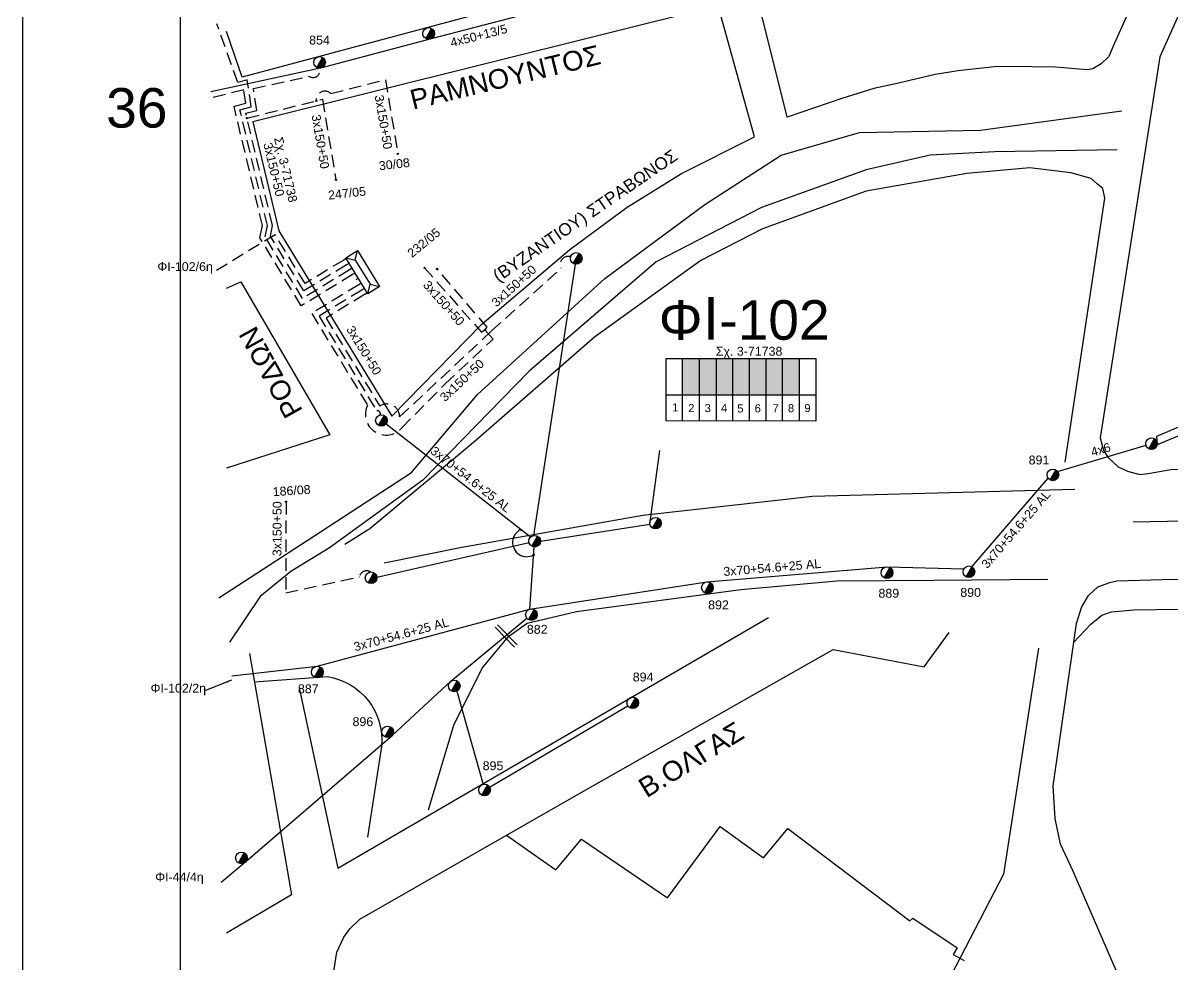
# Model space of a CAD drawing. Header units: millimetres. Extents: x 864 to 3062, y 833 to 2619.
# Drawn here: x 863.7 to 1096.5, y 1023.3 to 1213.9 of the extents above; entities that cross this region are included whole.
import ezdxf
from ezdxf.enums import TextEntityAlignment as Align

# ---------------------------------------------------------------- set-up
doc = ezdxf.new("R2010")
doc.units = ezdxf.units.MM
doc.linetypes.add('DASHED', pattern=[19.05, 12.7, -6.35])
for name, color, linetype, lineweight in [('2x6', 7, 'SYN_LINE', 30), ('3x150+50', 7, 'Continuous', 30), ('3x70+54.6+25 AL', 7, 'SYN_LINE', 30), ('4x50+13_5', 7, 'Continuous', 30), ('4x6', 7, 'SYN_LINE', 30), ('text διευθύνσεων', 250, 'Continuous', 30), ('Υπόβαθρο ΔΕΗ', 7, 'Continuous', 30)]:
    doc.layers.add(name, color=color, linetype=linetype, lineweight=lineweight)
for name, color, linetype in [('Pillar OTE', 7, 'Continuous'), ('TEXT ΚΑΛΩΔΙΩΝ', 7, 'Continuous'), ('Άγνωστα', 7, 'Continuous'), ('ΑΓΝΩΣΤΟ ΕΝΑΕΡΙΟ ΚΑΛΩΔΙΟ', 7, 'Continuous'), ('Επιγραφές - Σχήματα', 7, 'Continuous'), ('Καλώδια ΧΤ   3x150AL+50CU', 7, 'DASHED'), ('Στύλος ΦΜ', 7, 'Continuous'), ('Στύλος ΦΜ @ 1', 7, 'Continuous'), ('Συνδέσεις', 7, 'Continuous'), ('Τομή', 7, 'Continuous'), ('Υποσταθμός πόλεως', 7, 'Continuous')]:
    doc.layers.add(name, color=color, linetype=linetype)
doc.styles.add('arial', font='arial.ttf')
doc.styles.get("Standard").update_dxf_attribs({"font": 'arial.ttf'})
doc.linetypes.add('PRANES_1r', pattern='A,0.5,[137,SPECLINE.shx,S=1,R=180,X=0,Y=0],0.5', length=1)
doc.linetypes.add('SYN_LINE', pattern='A,0.5,-0.0001,["/\\/\\/\\/",Standard,S=0.1,R=0,X=0,Y=-0.05],-0.25', length=0.7501)
doc.dimstyles.new('ISO-25', dxfattribs={"dimtxt": 2.5, "dimasz": 2.5, "dimexe": 1.25, "dimexo": 0.625, "dimtad": 1, "dimtxsty": 'Standard', "dimcen": 2.5, "dimadec": 0, "dimazin": 0, "dimtfac": 1, "dimtmove": 0, "dimatfit": 3, "dimfxl": 1, "dimarcsym": 0})

# ---------------------------------------------------------------- blocks, each defined once
blk = doc.blocks.new('ΥΠΑΡΧΩΝ ΤΣΙΜΕΝΤΕΝΙΟΣ ΣΤΥΛΟΣ')
at = {"layer": 'Στύλος ΦΜ'}
blk.add_hatch(color=7, dxfattribs=at).paths.add_polyline_path([(-1.29, -2.28, 0.574793), (2.62, 0, 0.268822), (1.3, 2.27)])
at = {"layer": 'Στύλος ΦΜ', "color": 7}
blk.add_line((-1.29, -2.28), (1.3, 2.27), dxfattribs=at)
blk.add_circle((0, 0), 2.62, dxfattribs=at)
at = {"layer": 'Στύλος ΦΜ', "flags": 4}
for tag, p in [('ΑΡΙΘΜΟΣ', (-4.68, 8.05)), ('ΤΥΠΟΣ', (-4.91, 3.03))]:
    blk.add_attdef(tag, p, '', height=4, dxfattribs=at)
blk = doc.blocks.new('ΥΠΟΣΤΑΘΜΟΣ ΠΟΛΕΩΣ 8 ΑΝΑΧΩΡΗΣΕΩΝ')
at = {"layer": 'Υποσταθμός πόλεως', "linetype": 'Continuous', "ltscale": 40}
for p, q in [((-8.18, -2.82), (-8.18, -4)), ((-5.9, -2.82), (-5.9, -4)), ((-3.55, -2.82), (-3.55, -4)), ((-1.28, -2.82), (-1.28, -4)), ((1.23, -2.82), (1.23, -4)), ((3.56, -2.82), (3.56, -4)), ((6.03, -2.82), (6.03, -4)), ((8.16, -2.82), (8.16, -4))]:
    blk.add_line(p, q, dxfattribs=at)
blk.add_lwpolyline([(-8.57, 2.82), (8.57, 2.82), (8.57, -2.82), (-8.57, -2.82)], close=True, dxfattribs=at)
for points in [[(-5.75, 0), (-8.57, 2.82)], [(5.75, 0), (8.57, 2.82)], [(-8.57, -2.82), (-5.75, 0)], [(-5.75, 0), (5.75, 0)], [(8.57, -2.82), (5.75, 0)]]:
    blk.add_lwpolyline(points, dxfattribs=at)
at = {"layer": 'Υποσταθμός πόλεως', "linetype": 'SYN_LINE', "ltscale": 40, "flags": 1}
for tag, p in [('ΜΕΤΑΣΧΗΜΑΤΙΣΜΟΣ', (9.59, 1.44)), ('ΙΣΧΥΣ', (9.57, -1.35)), ('ΑΡΙΘΜΟΣ', (9.69, -4.07))]:
    blk.add_attdef(tag, p, '', height=1.8, dxfattribs=at)
blk = doc.blocks.new('_ΣΥΝΔΕΣΗ')
at = {"layer": 'Συνδέσεις', "linetype": 'SYN_LINE', "ltscale": 40}
blk.add_hatch(color=256, dxfattribs=at).paths.add_polyline_path([(0.5, -0.01, 1), (-0.5, -0.01, 1)])
at = {"layer": 'Συνδέσεις'}
blk.add_circle((0, -0.01), 0.5, dxfattribs=at)
blk = doc.blocks.new('ΤΟΜΗ')
at = {"layer": 'Τομή', "ltscale": 40}
for p, q in [((-5.68, 0), (17.06, 0)), ((-5.68, -2.77), (17.06, -2.77))]:
    blk.add_line(p, q, dxfattribs=at)

msp = doc.modelspace()

# ---------------------------------------------------------------- hatches: boundary and pattern name
at = {"layer": 'Καλώδια ΧΤ   3x150AL+50CU', "linetype": 'DASHED', "lineweight": -3, "ltscale": 0.2}
h = msp.add_hatch(color=6, dxfattribs=at)
h.dxf.hatch_style = 1
h.paths.add_polyline_path([(1000.77, 1145.94), (997.33, 1145.94), (997.33, 1138.58), (1000.77, 1138.58)])
h = msp.add_hatch(color=2, dxfattribs=at)
h.dxf.hatch_style = 1
h.paths.add_polyline_path([(1000.77, 1138.58), (1004.21, 1138.58), (1004.21, 1145.94), (1000.77, 1145.94)])
h = msp.add_hatch(color=30, dxfattribs=at)
h.dxf.hatch_style = 1
h.paths.add_polyline_path([(1007.5, 1145.94), (1004.21, 1145.94), (1004.21, 1138.58), (1007.5, 1138.57)])
h = msp.add_hatch(color=173, dxfattribs=at)
h.dxf.hatch_style = 1
h.paths.add_polyline_path([(1010.8, 1145.94), (1007.5, 1145.94), (1007.5, 1138.57), (1010.8, 1138.57)])
h = msp.add_hatch(color=151, dxfattribs=at)
h.dxf.hatch_style = 1
h.paths.add_polyline_path([(1014.19, 1145.94), (1010.89, 1145.94), (1010.89, 1138.57), (1014.19, 1138.57)])
h = msp.add_hatch(color=27, dxfattribs=at)
h.dxf.hatch_style = 1
h.paths.add_polyline_path([(1017.58, 1145.94), (1014.29, 1145.94), (1014.29, 1138.57), (1017.58, 1138.57)])
h = msp.add_hatch(color=85, dxfattribs=at)
h.dxf.hatch_style = 1
h.paths.add_polyline_path([(1020.92, 1145.93), (1017.62, 1145.93), (1017.62, 1138.56), (1020.92, 1138.56)])

# ---------------------------------------------------------------- linework, layer by layer
at = {"layer": '2x6', "color": 6, "linetype": 'SYN_LINE', "lineweight": -3, "ltscale": 15}
for points in [[(1093.54, 1128.5), (1093.42, 1130.21), (1112.86, 1138.44), (1114.48, 1137.25)], [(1093.54, 1128.5), (1114.48, 1137.25)]]:
    msp.add_lwpolyline(points, dxfattribs=at)
at = {"layer": '3x150+50', "color": 173, "linetype": 'DASHED', "lineweight": -3, "ltscale": 0.2}
msp.add_lwpolyline([(929.89, 1163.92), (920.36, 1158.12), (912.77, 1170.58), (913.22, 1172.89), (907.66, 1196.37), (909.96, 1196.94), (909.11, 1202.42), (907.22, 1201.89), (903, 1213.76)], dxfattribs=at)
at = {"layer": '3x150+50', "color": 2, "linetype": 'DASHED', "lineweight": -3, "ltscale": 0.2}
for points in [[(929.27, 1164.93), (920.6, 1159.64), (913.82, 1170.77), (914.24, 1172.92), (908.86, 1195.64), (911.09, 1196.19), (910.39, 1200.67), (921.69, 1203.13, 0.749426), (923.74, 1204.77, 0.624859)], [(923.12, 1198.16, -0.703159), (926.09, 1199.62), (937.14, 1202.44), (939.66, 1187.4)]]:
    msp.add_lwpolyline(points, format="xyb", dxfattribs=at)
at = {"layer": '3x150+50', "color": 27, "linetype": 'DASHED', "lineweight": -3, "ltscale": 0.2}
msp.add_lwpolyline([(930.48, 1162.95), (920.09, 1156.63), (911.71, 1170.39), (912.2, 1172.87), (906.46, 1197.1), (908.83, 1197.69), (908.42, 1200.37), (901.42, 1198.63)], dxfattribs=at)
at = {"layer": '3x150+50', "color": 2, "linetype": 'DASHED', "lineweight": -3, "ltscale": 0.2}
for points in [[(909.09, 1194.66), (924.36, 1198.47)], [(924.36, 1198.47), (927.11, 1182.13)]]:
    msp.add_lwpolyline(points, dxfattribs=at)
at = {"layer": '3x150+50', "color": 151, "linetype": 'DASHED', "lineweight": -3, "ltscale": 0.2}
msp.add_lwpolyline([(928.68, 1165.9), (920.86, 1161.14), (914.83, 1171.04), (902.04, 1163.25)], dxfattribs=at)
at = {"layer": '3x150+50', "color": 30, "linetype": 'DASHED', "lineweight": -3, "ltscale": 0.2}
for points in [[(932.93, 1158.92), (925.11, 1154.16), (935.98, 1136.3, -0.602634), (940.02, 1134.13), (958.64, 1151.53), (972.74, 1164.24, -0.671494), (974.67, 1166.58)], [(917.01, 1116.92), (916.93, 1098.48), (931.86, 1101.69, -0.536661), (934.14, 1102.7, 79.917528)]]:
    msp.add_lwpolyline(points, format="xyb", dxfattribs=at)
at = {"layer": '3x150+50', "color": 85, "linetype": 'DASHED', "lineweight": -3, "ltscale": 0.2}
msp.add_lwpolyline([(945.06, 1164.33), (956.58, 1151.31), (957.3, 1151.73), (957.77, 1152.28), (947.6, 1164.11)], dxfattribs=at)
msp.add_lwpolyline([(931.73, 1160.89), (922.2, 1155.08), (933.51, 1136.51, 0.878995), (940.47, 1131.9), (949.26, 1140.83), (958.96, 1149.89), (957.3, 1151.73)], format="xyb", dxfattribs=at)
at = {"layer": '3x150+50', "color": 6, "linetype": 'DASHED', "lineweight": -3, "ltscale": 0.2}
msp.add_lwpolyline([(932.37, 1159.83), (923.7, 1154.55), (935.39, 1135.35, -0.608043), (936.07, 1134.53)], format="xyb", dxfattribs=at)
at = {"layer": '3x70+54.6+25 AL', "color": 30, "linetype": 'SYN_LINE', "lineweight": -3, "ltscale": 15}
for points in [[(967.24, 1110.11), (975.62, 1165.06)], [(968.56, 1108.97), (990.7, 1112.41), (992.76, 1127.32)], [(935.4, 1101.66), (966.23, 1108.68)]]:
    msp.add_lwpolyline(points, dxfattribs=at)
at = {"layer": '3x70+54.6+25 AL', "color": 6, "linetype": 'SYN_LINE', "lineweight": -3, "ltscale": 15}
for points in [[(966.5, 1109.73), (937.27, 1132.66)], [(1055.94, 1103.76), (1071.39, 1121.72)], [(966.38, 1095.19), (967.29, 1107.77)], [(906.03, 1081.69), (923.32, 1083.6), (966.38, 1095.19), (1002.23, 1100.68), (1038.77, 1103.74), (1054.36, 1103.36)]]:
    msp.add_lwpolyline(points, dxfattribs=at)
at = {"layer": '3x70+54.6+25 AL', "color": 5, "linetype": 'SYN_LINE', "lineweight": -3, "ltscale": 15}
for points in [[(903.85, 1039.86), (908.88, 1044.04), (938.52, 1069.59), (950.41, 1080.57), (965.81, 1093.31)], [(951.61, 1078.55), (956.91, 1059.66)]]:
    msp.add_lwpolyline(points, dxfattribs=at)
at = {"layer": '4x50+13_5', "color": 2, "linetype": 'Continuous', "lineweight": -3, "ltscale": 0.2}
msp.add_lwpolyline([(1035.68, 1235.27), (1016.53, 1229.27), (997.24, 1224.24), (980.61, 1219.95), (964.11, 1215.29), (946.42, 1210.75), (923.98, 1204.79), (901.77, 1200.01)], dxfattribs=at)
at = {"layer": '4x6', "color": 6, "linetype": 'SYN_LINE', "lineweight": -3, "ltscale": 15}
msp.add_lwpolyline([(1073.34, 1123.04), (1091.25, 1128.37)], dxfattribs=at)
at = {"layer": 'Pillar OTE', "lineweight": -3, "ltscale": 40}
for points in [[(994, 1133.3), (994, 1145.94), (1024.33, 1145.94), (1024.33, 1133.27), (994, 1133.31)], [(997.33, 1133.3), (997.33, 1145.94)], [(1000.77, 1133.3), (1000.77, 1145.94)], [(1004.2, 1133.29), (1004.21, 1145.94)], [(1007.5, 1133.29), (1007.5, 1145.94)], [(1010.89, 1133.29), (1010.89, 1145.94)], [(1014.29, 1133.28), (1014.29, 1145.94)], [(1017.62, 1133.28), (1017.62, 1145.94)], [(1021.01, 1133.28), (1021.01, 1145.94)], [(994, 1138.59), (1024.33, 1138.56)]]:
    msp.add_lwpolyline(points, dxfattribs=at)
at = {"layer": 'ΑΓΝΩΣΤΟ ΕΝΑΕΡΙΟ ΚΑΛΩΔΙΟ', "color": 5, "linetype": 'Continuous', "lineweight": -3, "ltscale": 0.2}
msp.add_lwpolyline([(958.25, 1059.12), (986.24, 1075.59)], dxfattribs=at)
at = {"layer": 'Επιγραφές - Σχήματα', "lineweight": -3}
msp.add_lwpolyline([(863.7, 1860.67), (3062.46, 1860.7), (3062.47, 841.56), (863.7, 841.54)], close=True, dxfattribs=at)
at = {"layer": 'Υπόβαθρο ΔΕΗ', "lineweight": -3}
for points in [[(895.62, 1848.12), (2896.63, 1848.12), (2896.63, 844.79), (895.62, 844.79)], [(1087.5, 1215.71), (1084.56, 1209.21), (1083.69, 1207.12), (1082.17, 1205.67), (1080.48, 1204.66), (1079.34, 1204.41), (1072.89, 1205), (1068.14, 1205.08), (1061.16, 1205.1), (1053.16, 1204.22), (1048.51, 1203.5), (1040.81, 1201.7), (1036.12, 1200.69), (1029.61, 1198.61), (1018.55, 1194.85), (1012.24, 1220.13), (1072.74, 1234.79), (1093.65, 1229.59)], [(1004.55, 1217.39), (910.29, 1193.93), (915.53, 1171.81), (938.41, 1134.24), (956.77, 1152.96), (974.53, 1168.06), (986.13, 1176.64), (997.1, 1183.44), (1011.93, 1190.85)]]:
    msp.add_lwpolyline(points, close=True, dxfattribs=at)
for points in [[(904.92, 1233.38), (1052.09, 1271.26), (1060.86, 1243.86), (908.09, 1202.95), (904.92, 1212.21)], [(1103.07, 1227.32), (1094.07, 1207.08), (1081.97, 1129.87), (1082.66, 1127.35), (1083.48, 1125.98), (1085.63, 1124), (1087.48, 1123.14), (1090.02, 1122.46), (1091.7, 1122.67), (1096.24, 1123.45), (1110.26, 1124.04)], [(1074.84, 1124.92), (1082.93, 1178.46), (1082.48, 1180.43), (1081.42, 1181.3), (1080.14, 1182.44), (1076.04, 1183.56), (1067.7, 1184.56), (1054.96, 1183.42), (1034.56, 1179.88), (1013.53, 1172.26), (1001.05, 1165.84), (979.53, 1150.27), (954.97, 1128.91), (934.01, 1111.47), (928.92, 1108.24)], [(904.92, 1160.2), (907.85, 1161.49), (925.85, 1130.49), (904.92, 1123.73)], [(1076.79, 1119.41), (1023.69, 1117.97), (989.26, 1114.16), (952.63, 1107.66), (936.91, 1104.49)], [(1088.61, 1112.87), (1105.98, 1113.21), (1125.07, 1112.34), (1138.04, 1110.79), (1149.47, 1108.84), (1158.78, 1106.02), (1169.19, 1101.98), (1180.16, 1096.67), (1193.78, 1089.32), (1213.32, 1073.84), (1241.3, 1050.27), (1278.37, 1019.68), (1315.3, 986.01), (1349.14, 955.32), (1368.31, 936.5), (1416.85, 888.89)], [(945.84, 1054.52), (951.03, 1071.66), (956.75, 1083.22), (962.13, 1089.68), (965.83, 1092.3), (975.85, 1094.67), (1009.17, 1099.14), (1028.6, 1100.89), (1048.22, 1101.04), (1071.37, 1101.22)], [(1076.59, 1088.47), (1077.14, 1092.25), (1078.15, 1095.53), (1079.59, 1097.96), (1081.49, 1099.67), (1083.94, 1100.57), (1085.36, 1100.89), (1094.49, 1101.17), (1110.32, 1101.39)], [(1099.67, 991.41), (1096.23, 997.04), (1087.63, 1016.32), (1080.81, 1032.06), (1076.41, 1042.22), (1073.91, 1047.56), (1072.85, 1052.76), (1072.46, 1059.35), (1076.59, 1088.47), (1080.04, 1092.16), (1082.29, 1093.93), (1084.28, 1094.64), (1088.69, 1095), (1107.37, 1095.27)], [(919.64, 1079.21), (927.48, 1042.68), (1014.76, 1093.49)], [(1069.45, 1087.25), (1062.39, 1041.48), (1016.87, 953.58), (930.39, 1012.89), (928.86, 1015), (927.8, 1016.75), (927.06, 1019.61), (926.73, 1022.2), (927.28, 1025.7), (928.74, 1028.72), (929.92, 1030.39), (931.94, 1032.36), (976.8, 1058), (1027.84, 1086.99), (1046.26, 1083.51), (1051.36, 1090.42)], [(909.61, 1086.15), (918.11, 1037.27), (904.92, 1029.49)], [(961.67, 1049.35), (971.68, 1042.38), (976.89, 1048.58), (994.26, 1036.68), (1004.94, 1051.12), (1013.73, 1044.8), (1018.65, 1050.71), (1043.41, 1032.04), (1044.02, 1032.58), (1052.95, 1026.57), (1052.19, 1025.2), (1054.43, 1023.96)]]:
    msp.add_lwpolyline(points, dxfattribs=at)
at = {"layer": 'Υπόβαθρο ΔΕΗ', "linetype": 'PRANES_1r', "lineweight": -3}
for points in [[(903.36, 1097.43), (922.6, 1109.95), (942.42, 1122.87), (955.81, 1138.64), (981.61, 1162.14), (1001.82, 1177.16), (1017.29, 1187.16), (1033.18, 1191.72), (1057.72, 1192.21), (1086.31, 1196.11)], [(1085.42, 1188.2), (1060.61, 1187.81), (1047.51, 1187.17), (1034.56, 1184.19), (1013.35, 1176.52), (991.97, 1165.56), (966.29, 1143.37), (944.75, 1121.33), (925.79, 1107.58), (917.96, 1102.83), (911.75, 1097.71), (905.55, 1088.49)]]:
    msp.add_lwpolyline(points, dxfattribs=at)
at = {"layer": 'Υπόβαθρο ΔΕΗ', "lineweight": -3}
msp.add_lwpolyline([(910.61, 1080.43), (925.37, 1081.49, -0.400402), (936.33, 1067.35), (933.48, 1048.96)], format="xyb", dxfattribs=at)
msp.add_arc((965.78, 1108.68), 2.88, 115.6149, 298.977, dxfattribs=at)

# ---------------------------------------------------------------- block references
at = {"layer": 'Στύλος ΦΜ @ 1', "lineweight": -3, "ltscale": 40, "xscale": 0.449999999999818, "yscale": 0.449999999999818, "zscale": 0.449999999999818}
for p in [(945.9, 1211.81), (975.79, 1166.23), (936.34, 1133.39), (1092.38, 1128.7), (991.86, 1112.59), (967.38, 1108.94), (934.23, 1101.52), (951.09, 1079.61), (907.96, 1044.77)]:
    msp.add_blockref('ΥΠΑΡΧΩΝ ΤΣΙΜΕΝΤΕΝΙΟΣ ΣΤΥΛΟΣ', p, dxfattribs=at)
at = {"layer": 'Στύλος ΦΜ @ 1', "lineweight": -3, "ltscale": 40}
ref = msp.add_blockref('ΥΠΑΡΧΩΝ ΤΣΙΜΕΝΤΕΝΙΟΣ ΣΤΥΛΟΣ', (923.79, 1205.95), dxfattribs=dict(at, xscale=0.4499999999998375, yscale=0.4499999999998375, zscale=0.4499999999998375))
ref.add_attrib('ΑΡΙΘΜΟΣ', '854', (921.68, 1209.57), dxfattribs={"layer": 'Στύλος ΦΜ', "height": 1.8, "rotation": 360, "flags": 4})
ref = msp.add_blockref('ΥΠΑΡΧΩΝ ΤΣΙΜΕΝΤΕΝΙΟΣ ΣΤΥΛΟΣ', (1072.37, 1122.38), dxfattribs=dict(at, xscale=0.4499999999997361, yscale=0.4499999999997361, zscale=0.4499999999997361))
ref.add_attrib('ΤΥΠΟΣ', '891', (1067.46, 1124.49), dxfattribs={"layer": 'Στύλος ΦΜ', "height": 1.8, "rotation": 360, "flags": 4})
ref = msp.add_blockref('ΥΠΑΡΧΩΝ ΤΣΙΜΕΝΤΕΝΙΟΣ ΣΤΥΛΟΣ', (1038.76, 1102.56), dxfattribs=dict(at, xscale=0.4499999999998277, yscale=0.4499999999998277, zscale=0.4499999999998277))
ref.add_attrib('ΤΥΠΟΣ', '889', (1037.03, 1097.49), dxfattribs={"layer": 'Στύλος ΦΜ', "height": 1.8, "rotation": 360, "flags": 4})
ref = msp.add_blockref('ΥΠΑΡΧΩΝ ΤΣΙΜΕΝΤΕΝΙΟΣ ΣΤΥΛΟΣ', (1055.35, 1102.74), dxfattribs=dict(at, xscale=0.4499999999998277, yscale=0.4499999999998277, zscale=0.4499999999998277))
ref.add_attrib('ΑΡΙΘΜΟΣ', '890', (1053.61, 1097.66), dxfattribs={"layer": 'Στύλος ΦΜ', "height": 1.8, "rotation": 360, "flags": 4})
ref = msp.add_blockref('ΥΠΑΡΧΩΝ ΤΣΙΜΕΝΤΕΝΙΟΣ ΣΤΥΛΟΣ', (1002.38, 1099.52), dxfattribs=dict(at, xscale=0.4499999999998793, yscale=0.4499999999998793, zscale=0.4499999999998793))
ref.add_attrib('ΤΥΠΟΣ', '892', (1002.53, 1095.13), dxfattribs={"layer": 'Στύλος ΦΜ', "height": 1.8, "rotation": 360, "flags": 4})
ref = msp.add_blockref('ΥΠΑΡΧΩΝ ΤΣΙΜΕΝΤΕΝΙΟΣ ΣΤΥΛΟΣ', (966.72, 1094.06), dxfattribs=dict(at, xscale=0.449999999999818, yscale=0.449999999999818, zscale=0.449999999999818))
ref.add_attrib('ΤΥΠΟΣ', '882', (965.8, 1090.18), dxfattribs={"layer": 'Στύλος ΦΜ', "height": 1.8, "rotation": 360, "flags": 4})
ref = msp.add_blockref('ΥΠΑΡΧΩΝ ΤΣΙΜΕΝΤΕΝΙΟΣ ΣΤΥΛΟΣ', (923.34, 1082.42), dxfattribs=dict(at, xscale=0.4499999999997569, yscale=0.4499999999997569, zscale=0.4499999999997569))
ref.add_attrib('ΤΥΠΟΣ', '887', (919.4, 1078.13), dxfattribs={"layer": 'Στύλος ΦΜ', "height": 1.8, "rotation": 360, "flags": 4})
ref = msp.add_blockref('ΥΠΑΡΧΩΝ ΤΣΙΜΕΝΤΕΝΙΟΣ ΣΤΥΛΟΣ', (987.25, 1076.19), dxfattribs=dict(at, xscale=0.4499999999998509, yscale=0.4499999999998509, zscale=0.4499999999998509))
ref.add_attrib('ΑΡΙΘΜΟΣ', '894', (987.25, 1080.52), dxfattribs={"layer": 'Στύλος ΦΜ', "height": 1.8, "flags": 4})
ref = msp.add_blockref('ΥΠΑΡΧΩΝ ΤΣΙΜΕΝΤΕΝΙΟΣ ΣΤΥΛΟΣ', (937.59, 1070.31), dxfattribs=dict(at, xscale=0.4499999999997569, yscale=0.4499999999997569, zscale=0.4499999999997569))
ref.add_attrib('ΤΥΠΟΣ', '896', (930.47, 1071.47), dxfattribs={"layer": 'Στύλος ΦΜ', "height": 1.8, "rotation": 360, "flags": 4})
ref = msp.add_blockref('ΥΠΑΡΧΩΝ ΤΣΙΜΕΝΤΕΝΙΟΣ ΣΤΥΛΟΣ', (957.23, 1058.53), dxfattribs=dict(at, xscale=0.449999999999818, yscale=0.449999999999818, zscale=0.449999999999818))
ref.add_attrib('ΤΥΠΟΣ', '895', (956.84, 1062.54), dxfattribs={"layer": 'Στύλος ΦΜ', "height": 1.8, "rotation": 360, "flags": 4})
at = {"layer": 'Συνδέσεις', "lineweight": -3, "xscale": 0.25, "yscale": 0.25, "zscale": 0.25}
for p in [(923.12, 1198.16), (909.09, 1194.67), (939.66, 1187.41), (927.11, 1182.13), (945.06, 1164.33), (947.6, 1164.11), (957.3, 1151.73), (917.01, 1116.93), (964.54, 1111.27), (967.18, 1106.16)]:
    msp.add_blockref('_ΣΥΝΔΕΣΗ', p, dxfattribs=at)
at = {"layer": 'Τομή', "lineweight": -3, "xscale": 0.2499999999999997, "yscale": 0.2499999999999997, "zscale": 0.2499999999999997, "rotation": 313.8895096616357}
msp.add_blockref('ΤΟΜΗ', (960.86, 1091), dxfattribs=at)
at = {"layer": 'Υποσταθμός πόλεως', "lineweight": -3, "xscale": 0.4999999999999999, "yscale": 0.4999999999999999, "zscale": 0.4999999999999999, "rotation": 301.3377279948563}
msp.add_blockref('ΥΠΟΣΤΑΘΜΟΣ ΠΟΛΕΩΣ 8 ΑΝΑΧΩΡΗΣΕΩΝ', (932.52, 1163.45), dxfattribs=at)

# ---------------------------------------------------------------- texts
at = {"lineweight": -3, "ltscale": 30, "char_height": 1.63, "width": 11.2573, "attachment_point": 1}
for s, insert in [('1', (995.24, 1136.87)), ('2', (998.48, 1136.73)), ('3', (1001.81, 1136.73)), ('4', (1005.12, 1136.73)), ('5', (1008.42, 1136.65)), ('6', (1011.94, 1136.68)), ('7', (1015.57, 1136.68)), ('8', (1018.68, 1136.7)), ('9', (1022.01, 1136.73))]:
    msp.add_mtext(s, dxfattribs=dict(at, insert=insert))
at = {"layer": 'text διευθύνσεων', "color": 7, "lineweight": -3}
msp.add_text('(ΒΥΖΑΝΤΙΟΥ) ΣΤΡΑΒΩΝΟΣ', height=2.5, rotation=34.4483, dxfattribs=at).set_placement((977.6, 1174.92), align=Align.MIDDLE_CENTER)
at = {"layer": 'text διευθύνσεων', "color": 7, "lineweight": -3, "ltscale": 40, "char_height": 4, "width": 94.4586, "attachment_point": 1, "style": 'arial'}
for s, insert, rotation in [('ΡΑΜΝΟΥΝΤΟΣ', (941.76, 1200.24), 13.659), ('ΡΟΔΩΝ', (916.99, 1133.41), 119.0383), ('B.OΛΓAΣ', (987.95, 1060.23), 31.6334)]:
    msp.add_mtext(s, dxfattribs=dict(at, insert=insert, rotation=rotation))
at = {"layer": 'TEXT ΚΑΛΩΔΙΩΝ', "linetype": 'Continuous', "lineweight": -3, "ltscale": 0.2}
for s, rotation, p in [('4x50+13/5', 14.3881, (956.05, 1211.37)), ('3x150+50', 279.522, (936.75, 1193.87)), ('3x150+50', 279.5567, (923.98, 1189.9)), ('3x150+50', 283.3305, (914.54, 1184.25)), ('3x150+50', 42.0275, (963.16, 1160.67)), ('3x150+50', 311.5192, (948.98, 1157.18)), ('3x150+50', 301.3377, (932.8, 1147.6)), ('3x150+50', 43.058, (952.65, 1141.54)), ('3x70+54.6+25 AL', 321.8838, (954.45, 1121.47)), ('4x6', 16.5608, (1082.06, 1127.51)), ('3x70+54.6+25 AL', 49.2892, (1064.87, 1111.37)), ('3x150+50', 89.7678, (915.19, 1111.46)), ('3x70+54.6+25 AL', 4.7833, (1015.5, 1103.6)), ('3x70+54.6+25 AL', 15.0574, (940.35, 1090.05))]:
    msp.add_text(s, height=1.8, rotation=rotation, dxfattribs=at).set_placement(p, align=Align.MIDDLE_CENTER)
at = {"layer": 'Άγνωστα', "lineweight": -3, "ltscale": 40, "char_height": 1.8, "width": 27.758, "attachment_point": 1, "style": 'arial'}
for s, insert, rotation in [('Σχ. 3-71738', (916.31, 1191), 283), ('30/08', (935.72, 1185.87), 6.5005), ('247/05', (925.43, 1179.91), 6.5005), ('232/05', (941.37, 1167.67), 39.4242), ('186/08', (914.24, 1119.84), 3.8281)]:
    msp.add_mtext(s, dxfattribs=dict(at, insert=insert, rotation=rotation))
at = {"layer": 'Άγνωστα', "lineweight": -3, "ltscale": 40, "char_height": 1.8, "width": 27.758, "attachment_point": 1, "line_spacing_factor": 3, "style": 'arial'}
for s, insert in [('ΦI-102/6η', (890.94, 1165.47)), ('ΦI-102/2η', (889.56, 1080.06)), ('ΦI-44/4η', (890.49, 1041.8))]:
    msp.add_mtext(s, dxfattribs=dict(at, insert=insert))
at = {"layer": 'Άγνωστα', "lineweight": -3, "ltscale": 40, "insert": (1004.07, 1148.32), "char_height": 1.8, "width": 27.758, "attachment_point": 1, "style": 'arial'}
msp.add_mtext('Σχ. 3-71738', dxfattribs=at)
at = {"layer": 'Επιγραφές - Σχήματα', "lineweight": -3, "insert": (880.55, 1200.74), "char_height": 8, "width": 15.5504, "attachment_point": 1, "style": 'arial'}
msp.add_mtext('36', dxfattribs=at)
at = {"layer": 'Υπόβαθρο ΔΕΗ', "lineweight": -3, "insert": (992.5, 1158.43), "char_height": 8, "width": 84.6573, "attachment_point": 1}
msp.add_mtext('Φ{\\H1.0833x;I}-102', dxfattribs=at)

# ---------------------------------------------------------------- leaders
at = {"layer": 'Επιγραφές - Σχήματα', "lineweight": -3, "ltscale": 40}
msp.add_leader([(905.96, 1080.78), (900.68, 1078.71)], dimstyle='ISO-25', override={"dimasz": 1, "dimtad": 0}, dxfattribs=at)

doc.saveas('drawing.dxf')
